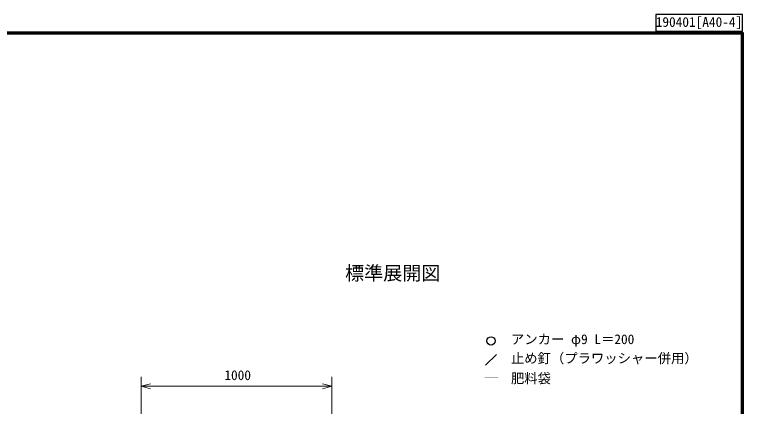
# Model space of a CAD drawing. Units: millimetres, scale not verified. Extents: x 200 to 8200, y 200 to 5838.
# Drawn here: x 4380 to 8200, y 3779 to 5838 of the extents above; entities that cross this region are included whole.
import ezdxf
from ezdxf.enums import TextEntityAlignment as Align

# ---------------------------------------------------------------- set-up
doc = ezdxf.new("R2010")
doc.units = ezdxf.units.MM
doc.header["$LTSCALE"] = 20
for name, color, linetype, lineweight in [('C-DOC', 3, 'Continuous', 25), ('C-STR-DIM', 1, 'Continuous', 13), ('C-STR-TXT', 7, 'Continuous', 25), ('C-TTL', 2, 'Continuous', 70)]:
    doc.layers.add(name, color=color, linetype=linetype, lineweight=lineweight)
doc.layers.add('C-TTL-TXT', color=7, linetype='Continuous')
doc.styles.add('ＭＳ ゴシック', font='')
doc.styles.get('ＭＳ ゴシック').set_extended_font_data('MS Gothic')

msp = doc.modelspace()

# ---------------------------------------------------------------- linework, layer by layer
at = {"layer": 'C-DOC'}
for p, q in [((8200, 5837.75), (7745, 5837.75)), ((7745, 5837.75), (7745, 5749.75)), ((8200, 5749.75), (8200, 5837.75)), ((7745, 5749.75), (8200, 5749.75))]:
    msp.add_line(p, q, dxfattribs=at)
at = {"layer": 'C-STR-DIM'}
for p, q in [((5045.07, 3713.86), (5045.07, 3933.86)), ((5045.07, 3884.86), (5093.37, 3897.8)), ((6045.07, 3884.86), (5996.77, 3897.8)), ((6045.07, 3713.86), (6045.07, 3933.86)), ((5045.07, 3884.86), (5093.37, 3871.92)), ((5045.07, 3884.86), (6045.07, 3884.86)), ((5045.07, 3873.86), (5045.07, 3844.86)), ((6045.07, 3884.86), (5996.77, 3871.92)), ((6045.07, 3873.86), (6045.07, 3844.86)), ((6045.07, 3873.86), (6045.07, 3844.86))]:
    msp.add_line(p, q, dxfattribs=at)
at = {"layer": 'C-STR-TXT'}
msp.add_line((6852.36, 3994.88), (6908.93, 4051.45), dxfattribs=at)
msp.add_circle((6880.65, 4123.17), 22, dxfattribs=at)
at = {"layer": 'C-TTL'}
msp.add_lwpolyline([(200, 200), (8200, 200), (8200, 5740), (200, 5740)], close=True, dxfattribs=at)

# ---------------------------------------------------------------- texts
at = {"layer": 'C-DOC', "style": 'ＭＳ ゴシック'}
msp.add_text('190401[A40-4]', height=51.32, dxfattribs=at).set_placement((7745, 5757.75), align=Align.BOTTOM_LEFT)
at = {"layer": 'C-STR-DIM', "color": 7, "style": 'ＭＳ ゴシック'}
msp.add_text('1000', height=51.32, dxfattribs=at).set_placement((5481.27, 3901.72), align=Align.BOTTOM_LEFT)
at = {"layer": 'C-STR-TXT', "style": 'ＭＳ ゴシック'}
for s, p in [('アンカー φ9 L＝200', (6985.11, 4090.67)), ('止め釘（プラワッシャー併用）', (6985.11, 3990.67)), ('肥料袋', (6985.11, 3885.02))]:
    msp.add_text(s, height=51.32, dxfattribs=at).set_placement(p, align=Align.BOTTOM_LEFT)
at = {"layer": 'C-STR-TXT', "color": 3, "style": 'ＭＳ ゴシック', "width": 1.2}
msp.add_text('―', height=51.32, dxfattribs=at).set_placement((6841.68, 3889.02), align=Align.BOTTOM_LEFT)
at = {"layer": 'C-TTL-TXT', "style": 'ＭＳ ゴシック'}
msp.add_text('標準展開図', height=73.31, dxfattribs=at).set_placement((6114.69, 4420.26), align=Align.BOTTOM_LEFT)

doc.saveas('drawing.dxf')
